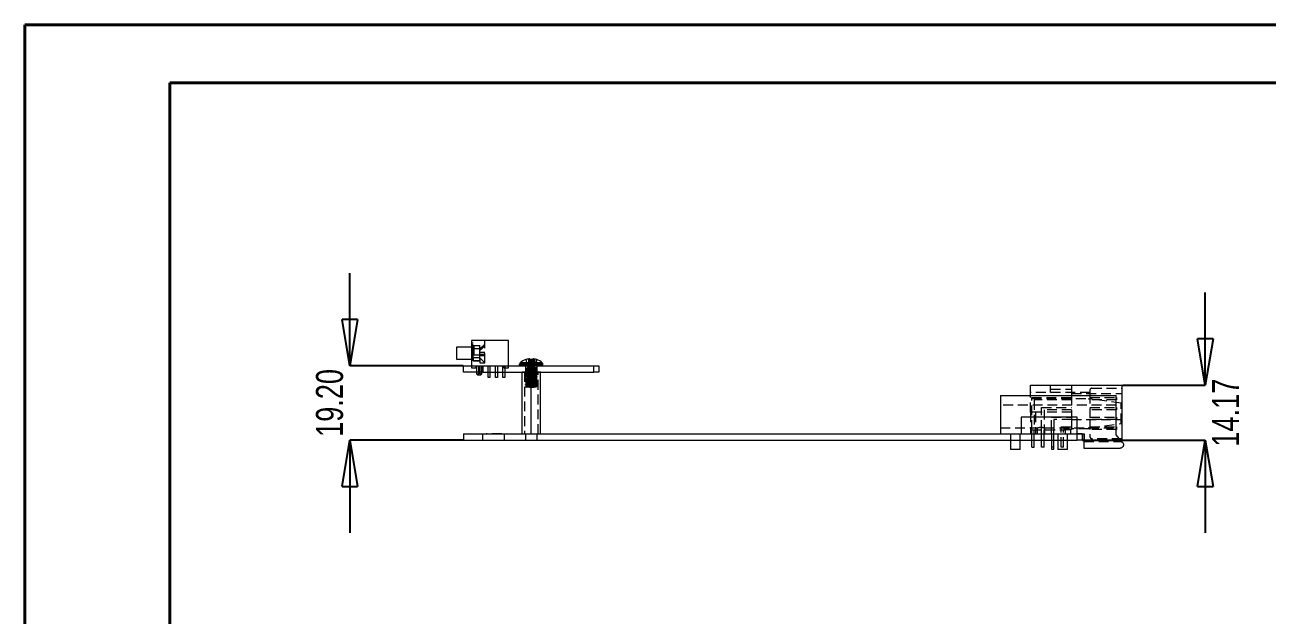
# Model space of a CAD drawing. Header units: millimetres. Extents: x 40 to 355, y 57 to 279.
# Drawn here: x 39.8 to 200.5, y 202.9 to 279.3 of the extents above; entities that cross this region are included whole.
import ezdxf

# ---------------------------------------------------------------- set-up
doc = ezdxf.new("R2010")
doc.units = ezdxf.units.MM
doc.header["$PDSIZE"] = -1
doc.linetypes.add('HIDDEN', pattern=[1.905, 1.27, -0.635])
doc.styles.add('SLDTEXTSTYLE0', font='TXT', dxfattribs={"width": 0.75})
doc.dimstyles.new('SLDDIMSTYLE3', dxfattribs={"dimtxt": 3.5, "dimasz": 6, "dimexe": 0, "dimexo": 0.0625, "dimgap": 0.875, "dimtad": 2, "dimlfac": 2, "dimrnd": 1e-09, "dimzin": 4, "dimdsep": 46, "dimtxsty": 'SLDTEXTSTYLE0', "dimblk1": 'CLOSED', "dimblk2": 'CLOSED', "dimsah": 1, "dimcen": 0.09, "dimadec": 0, "dimazin": 0, "dimtfac": 1, "dimtofl": 0, "dimtmove": 0, "dimatfit": 3, "dimldrblk": 'CLOSED', "dimfxl": 1, "dimtolj": 1, "dimtzin": 12, "dimarcsym": 0})
doc.dimstyles.new('SLDDIMSTYLE4', dxfattribs={"dimtxt": 3.5, "dimasz": 6, "dimexe": 0, "dimexo": 0.0625, "dimgap": 0.875, "dimtad": 2, "dimlfac": 2, "dimrnd": 1e-09, "dimzin": 12, "dimdsep": 46, "dimtxsty": 'SLDTEXTSTYLE0', "dimblk1": 'CLOSED', "dimblk2": 'CLOSED', "dimsah": 1, "dimcen": 0.09, "dimadec": 0, "dimazin": 0, "dimtfac": 1, "dimtofl": 0, "dimtmove": 0, "dimatfit": 3, "dimldrblk": 'CLOSED', "dimfxl": 1, "dimtolj": 1, "dimtzin": 12, "dimarcsym": 0})

# ---------------------------------------------------------------- blocks, each defined once
blk = doc.blocks.new('_CLOSED')
at = {"color": 0, "linetype": 'ByBlock', "lineweight": -2}
for p, q in [((-1, 0.166667), (0, 0)), ((-1, 0.166667), (-1, -0.166667)), ((0, 0), (-1, -0.166667)), ((0, 0), (-1, 0))]:
    blk.add_line(p, q, dxfattribs=at)
blk = doc.blocks.new('*D24')
at = {"color": 0, "linetype": 'Continuous', "lineweight": -2, "transparency": 16777216}
for p, q in [((81.86, 241.21), (81.86, 247.21)), ((96.52, 235.21), (81.86, 235.21)), ((96.52, 225.61), (81.86, 225.61)), ((81.86, 219.61), (81.86, 213.61))]:
    blk.add_line(p, q, dxfattribs=at)
at = {"layer": 'Defpoints', "color": 0, "linetype": 'Continuous', "transparency": 16777216}
for p in [(81.86, 235.21), (96.58, 235.21), (96.58, 225.61)]:
    blk.add_point(p, dxfattribs=at)
at = {"color": 0, "linetype": 'Continuous', "lineweight": -2, "transparency": 16777216, "xscale": 6, "yscale": 6, "zscale": 6}
for p, rotation in [((81.86, 235.21), 270), ((81.86, 225.61), 90)]:
    blk.add_blockref('_CLOSED', p, dxfattribs=dict(at, rotation=rotation))
at = {"color": 0, "linetype": 'Continuous', "lineweight": 0, "transparency": 16777216, "insert": (77.48, 230.41), "char_height": 3.5, "attachment_point": 2, "rotation": 90, "style": 'SLDTEXTSTYLE0'}
blk.add_mtext('\\A1;19.20', dxfattribs=at)
blk = doc.blocks.new('*D25')
at = {"color": 0, "linetype": 'Continuous', "lineweight": -2, "transparency": 16777216}
for p, q in [((192.53, 238.69), (192.53, 244.69)), ((181.8, 232.69), (192.53, 232.69)), ((176.65, 225.61), (192.53, 225.61)), ((192.53, 219.61), (192.53, 213.61))]:
    blk.add_line(p, q, dxfattribs=at)
at = {"layer": 'Defpoints', "color": 0, "linetype": 'Continuous', "transparency": 16777216}
for p in [(181.73, 232.69), (176.59, 225.61), (192.53, 225.61)]:
    blk.add_point(p, dxfattribs=at)
at = {"color": 0, "linetype": 'Continuous', "lineweight": -2, "transparency": 16777216, "xscale": 6, "yscale": 6, "zscale": 6}
for p, rotation in [((192.53, 232.69), 270), ((192.53, 225.61), 90)]:
    blk.add_blockref('_CLOSED', p, dxfattribs=dict(at, rotation=rotation))
at = {"color": 0, "linetype": 'Continuous', "lineweight": 0, "transparency": 16777216, "insert": (193.41, 229.15), "char_height": 3.5, "attachment_point": 2, "rotation": 90, "style": 'SLDTEXTSTYLE0'}
blk.add_mtext('\\A1;14.17', dxfattribs=at)

msp = doc.modelspace()

# ---------------------------------------------------------------- linework, layer by layer
at = {"color": 7, "linetype": 'Continuous', "lineweight": 40}
for p, q in [((39.8134, 56.5872), (39.8134, 279.3372)), ((39.8134, 279.3372), (354.8134, 279.3372)), ((58.5634, 64.0872), (58.5634, 271.8372)), ((58.5634, 271.8372), (347.3134, 271.8372))]:
    msp.add_line(p, q, dxfattribs=at)
at = {"color": 7, "linetype": 'Continuous', "lineweight": 15}
for p, q in [((97.5784, 238.5083), (97.5784, 235.2063)), ((102.4044, 238.5083), (97.5784, 238.5083)), ((102.4044, 235.2063), (102.4044, 238.5083)), ((97.5784, 237.632), (95.6734, 237.632)), ((95.6734, 237.632), (95.6734, 236.8573)), ((95.6734, 236.8573), (95.6734, 236.0826)), ((95.6734, 236.0826), (97.5784, 236.0826)), ((96.5784, 234.4063), (96.5784, 235.2063)), ((96.5784, 235.2063), (99.0784, 235.2063)), ((99.0784, 235.2063), (99.0784, 234.4063)), ((99.0784, 235.2063), (113.4434, 235.2063)), ((103.8284, 235.4409), (105.3284, 235.4409)), ((103.8284, 235.3063), (103.8284, 235.4409)), ((103.8284, 235.3063), (106.8284, 235.3063)), ((104.6364, 236.0146), (104.611, 236.0146)), ((104.611, 236.0146), (104.6364, 236.0146)), ((105.139, 236.0146), (105.132, 236.0949)), ((105.3284, 236.0146), (105.139, 236.0146)), ((105.3284, 236.0146), (105.3284, 235.604)), ((105.5177, 236.0146), (105.3284, 236.0146)), ((105.3284, 235.604), (105.3284, 235.4409)), ((105.3284, 235.4409), (106.8284, 235.4409)), ((105.5247, 236.0949), (105.5177, 236.0146)), ((106.0457, 236.0146), (106.0203, 236.0146)), ((106.0203, 236.0146), (106.0457, 236.0146)), ((106.8284, 235.3063), (106.8284, 235.4409)), ((113.4434, 234.4063), (113.4434, 235.2063)), ((113.4434, 235.2063), (114.0784, 235.2063)), ((114.0784, 235.2063), (114.0784, 234.4063)), ((99.0784, 234.4063), (96.5784, 234.4063)), ((98.2388, 234.4063), (98.2388, 234.1903)), ((98.2388, 234.1903), (98.3658, 234.0633)), ((98.2388, 234.1903), (98.5326, 234.1903)), ((98.3658, 234.0633), (98.823, 234.0633)), ((98.5309, 234.4063), (98.5309, 234.205)), ((98.6561, 234.1903), (98.95, 234.1903)), ((98.6579, 234.2053), (98.6579, 234.4063)), ((98.823, 234.0633), (98.95, 234.1903)), ((98.95, 234.1903), (98.95, 234.4063)), ((99.0784, 234.4063), (113.4434, 234.4063)), ((99.7374, 233.6823), (99.7374, 234.4063)), ((99.9914, 233.6823), (99.7374, 233.6823)), ((99.9914, 234.4063), (99.9914, 233.6823)), ((100.6899, 233.6823), (100.6899, 234.4063)), ((100.9439, 233.6823), (100.6899, 233.6823)), ((100.9439, 234.4063), (100.9439, 233.6823)), ((101.6424, 233.6823), (101.6424, 234.4063)), ((101.8964, 233.6823), (101.6424, 233.6823)), ((101.8964, 234.4063), (101.8964, 233.6823)), ((104.1376, 226.4064), (104.1376, 234.4063)), ((105.3284, 226.4064), (105.3284, 234.4063)), ((106.5191, 226.4064), (106.5191, 234.4063)), ((114.0784, 234.4063), (113.4434, 234.4063)), ((169.9219, 231.3814), (169.9219, 232.6929)), ((169.9219, 232.6929), (175.2305, 232.6929)), ((175.2305, 232.6929), (175.2305, 231.3814)), ((175.2305, 232.6929), (181.7329, 232.6929)), ((181.7329, 232.6929), (181.7329, 225.4225)), ((166.0234, 231.3814), (166.0234, 226.4064)), ((166.0234, 231.3814), (180.9984, 231.3814)), ((180.9984, 226.2675), (180.9984, 231.3814)), ((175.9634, 228.5814), (168.7134, 228.5814)), ((168.7134, 228.5814), (168.7134, 226.4064)), ((175.9634, 226.4064), (175.9634, 228.5814)), ((96.5784, 226.4063), (96.5784, 225.6064)), ((96.5784, 226.4063), (99.5009, 226.4063)), ((96.5784, 225.6064), (101.8284, 225.6064)), ((99.5009, 226.4063), (99.5009, 226.4064)), ((99.5009, 226.4064), (101.5149, 226.4064)), ((101.5149, 226.4064), (101.5149, 226.4063)), ((101.5149, 226.4064), (172.8236, 226.4064)), ((101.5149, 226.4063), (101.8284, 226.4063)), ((101.8284, 226.4063), (175.9534, 226.4063)), ((101.8284, 226.4063), (101.8284, 225.6064)), ((101.8284, 225.6064), (175.9534, 225.6064)), ((167.3384, 225.6064), (167.3384, 224.4064)), ((168.5884, 224.4064), (168.5884, 225.6064)), ((170.0806, 224.6919), (170.0806, 225.6064)), ((170.3981, 224.6919), (170.3981, 225.6064)), ((171.3506, 224.6919), (171.3506, 225.6064)), ((171.6681, 224.6919), (171.6681, 225.6064)), ((172.6206, 225.6064), (172.6206, 224.4379)), ((172.8236, 226.4064), (175.9634, 226.4064)), ((172.8236, 226.4063), (172.8236, 226.4064)), ((172.9381, 226.4063), (172.9381, 226.4064)), ((172.9381, 224.4379), (172.9381, 225.6064)), ((173.4634, 226.4064), (173.4634, 226.4063)), ((173.4634, 225.6064), (173.4634, 224.4064)), ((174.7134, 226.4063), (174.7134, 226.4064)), ((174.7134, 224.4064), (174.7134, 225.6064)), ((175.9534, 225.6064), (175.9534, 226.4063)), ((176.5884, 226.4063), (175.9534, 226.4063)), ((176.5884, 225.6064), (175.9534, 225.6064)), ((175.9634, 226.4064), (176.8384, 226.4064)), ((176.5884, 226.4063), (176.5884, 225.6064)), ((176.8384, 226.4064), (176.8384, 224.5564)), ((181.838, 225.3016), (180.9984, 226.2675)), ((168.5884, 224.4064), (167.3384, 224.4064)), ((170.0806, 224.6919), (170.3981, 224.6919)), ((171.6681, 224.6919), (171.3506, 224.6919)), ((172.6206, 224.4379), (172.9381, 224.4379)), ((174.7134, 224.4064), (173.4634, 224.4064)), ((176.8384, 224.5564), (181.4984, 224.5564))]:
    msp.add_line(p, q, dxfattribs=at)
at = {"color": 7, "linetype": 'HIDDEN', "lineweight": 0}
for p, q in [((97.5784, 238.1939), (97.8324, 238.1939)), ((97.8324, 238.1527), (97.5784, 238.1527)), ((97.8324, 237.9399), (97.5784, 237.9399)), ((97.5784, 237.8987), (97.8324, 237.8987)), ((97.8324, 236.6304), (97.8324, 238.5083)), ((98.6706, 236.6304), (98.6706, 238.5083)), ((98.6706, 237.4288), (99.2779, 237.9876)), ((99.2779, 237.9876), (99.3056, 237.9876)), ((99.3056, 235.6), (99.3056, 238.5083)), ((97.9213, 237.632), (97.5784, 237.632)), ((97.5784, 237.4237), (97.8324, 237.4237)), ((97.5784, 237.2872), (97.8324, 237.2872)), ((97.8324, 236.6304), (98.6706, 236.6304)), ((97.8324, 235.8731), (97.8324, 236.6304)), ((97.9213, 237.8098), (97.9213, 235.9048)), ((98.6706, 237.8098), (97.9213, 237.8098)), ((98.6706, 237.4115), (97.9213, 237.4115)), ((97.9213, 236.3032), (98.6706, 236.3032)), ((99.2779, 237.7336), (98.6706, 237.1748)), ((98.6706, 236.9843), (99.3056, 236.9843)), ((98.6706, 236.7303), (99.3056, 236.7303)), ((98.6706, 236.0143), (98.6706, 236.6304)), ((98.6706, 236.5398), (99.3056, 236.5398)), ((99.3056, 237.7336), (99.2779, 237.7336)), ((97.5784, 236.0826), (97.9213, 236.0826)), ((97.5784, 236.0572), (97.8324, 236.0572)), ((97.5784, 235.2063), (97.5784, 234.9523)), ((97.5784, 234.9523), (98.2134, 234.9523)), ((97.8324, 235.8731), (98.6706, 235.8731)), ((97.9213, 235.9048), (98.6706, 235.9048)), ((98.2134, 234.9523), (98.2134, 235.2063)), ((98.2388, 235.2063), (98.2388, 234.4063)), ((98.5309, 235.2063), (98.5309, 234.4063)), ((98.5326, 234.1903), (98.5326, 235.2063)), ((98.6561, 235.2063), (98.6561, 234.1903)), ((98.6579, 234.4063), (98.6579, 235.2063)), ((99.1913, 235.727), (98.6706, 236.2285)), ((98.6706, 236.0143), (98.6706, 235.6)), ((98.6706, 235.6), (99.3056, 235.6)), ((98.95, 234.4063), (98.95, 235.2063)), ((99.3056, 235.727), (99.1913, 235.727)), ((99.7374, 234.4063), (99.7374, 235.2063)), ((99.9914, 235.2063), (99.9914, 234.4063)), ((100.6899, 234.4063), (100.6899, 235.2063)), ((100.9439, 235.2063), (100.9439, 234.4063)), ((101.6424, 234.4063), (101.6424, 235.2063)), ((101.7694, 235.2063), (101.7694, 234.9523)), ((101.7694, 234.9523), (102.4044, 234.9523)), ((101.8964, 235.2063), (101.8964, 234.4063)), ((102.4044, 234.9523), (102.4044, 235.2063)), ((105.3284, 235.4409), (103.8284, 235.4409)), ((106.8284, 235.3063), (103.8284, 235.3063)), ((105.3284, 235.604), (103.9028, 235.604)), ((104.5724, 235.2063), (104.5724, 234.9363)), ((106.0843, 234.9363), (104.5724, 234.9363)), ((104.5784, 235.2063), (104.5784, 234.4063)), ((104.611, 236.0146), (104.8517, 235.1163)), ((104.6364, 236.0146), (104.8647, 235.1163)), ((104.8517, 235.1163), (104.8647, 235.1163)), ((104.9711, 235.1163), (104.8647, 235.1163)), ((104.9541, 236.0949), (104.9711, 235.1163)), ((104.9711, 235.1163), (105.1454, 235.1163)), ((105.079, 236.1075), (105.1454, 235.1163)), ((105.139, 236.0146), (105.2176, 235.1163)), ((105.1454, 235.1163), (105.2176, 235.1163)), ((105.2176, 235.1163), (105.3284, 235.1163)), ((105.3284, 236.0146), (105.3284, 235.604)), ((105.3284, 236.0146), (105.3284, 235.1163)), ((105.3284, 235.604), (105.3284, 235.4409)), ((106.7539, 235.604), (105.3284, 235.604)), ((106.8284, 235.4409), (105.3284, 235.4409)), ((105.3284, 235.1163), (105.4391, 235.1163)), ((105.4391, 235.1163), (105.5177, 236.0146)), ((105.4391, 235.1163), (105.5113, 235.1163)), ((105.5777, 236.1075), (105.5113, 235.1163)), ((105.5113, 235.1163), (105.6856, 235.1163)), ((105.7026, 236.0949), (105.6856, 235.1163)), ((105.792, 235.1163), (105.6856, 235.1163)), ((105.792, 235.1163), (106.0203, 236.0146)), ((105.792, 235.1163), (105.8051, 235.1163)), ((106.0457, 236.0146), (105.8051, 235.1163)), ((106.0758, 234.8928), (105.9979, 234.9381)), ((106.0771, 234.8918), (106.0694, 234.894)), ((106.0784, 234.4063), (106.0784, 235.2063)), ((106.0843, 234.9363), (106.0843, 235.2063)), ((98.5326, 234.1903), (98.5326, 234.205)), ((104.1376, 234.4063), (104.1376, 234.4064)), ((105.3284, 234.4064), (104.1376, 234.4064)), ((104.4534, 234.4064), (104.4534, 226.4064)), ((104.5866, 234.5114), (104.5784, 234.5148)), ((104.5876, 234.0115), (104.579, 234.0162)), ((104.5911, 233.2589), (104.5794, 233.2623)), ((104.5901, 233.5097), (104.5804, 233.5175)), ((104.7468, 234.1364), (104.7408, 234.1391)), ((104.7524, 233.3839), (104.7408, 233.3891)), ((105.3284, 234.4063), (105.3284, 234.4064)), ((106.5191, 234.4064), (105.3284, 234.4064)), ((106.0781, 233.1406), (106.0698, 233.1433)), ((106.2034, 226.4064), (106.2034, 234.4064)), ((106.5191, 234.4063), (106.5191, 234.4064)), ((104.5793, 232.4807), (104.6559, 232.4362)), ((105.6101, 232.4363), (105.6972, 232.4363)), ((105.916, 233.0141), (105.9077, 233.0182)), ((177.6054, 231.7404), (169.9219, 231.7404)), ((172.5254, 231.7404), (172.5254, 232.6929)), ((172.5254, 232.1849), (175.2305, 232.1849)), ((175.2305, 231.6134), (181.7329, 231.6134)), ((177.6054, 232.0579), (177.6054, 231.6134)), ((177.6054, 231.6134), (177.6054, 228.2606)), ((177.8594, 232.3119), (181.7329, 232.3119)), ((180.9984, 230.1314), (166.0234, 230.1314)), ((169.9219, 229.2004), (169.9219, 231.3814)), ((170.0806, 231.1117), (175.2305, 231.1117)), ((170.0806, 230.9911), (170.0806, 231.1117)), ((170.0806, 226.9144), (170.0806, 230.9911)), ((170.0806, 230.9911), (177.4149, 230.9911)), ((175.2305, 230.7942), (170.3981, 230.7942)), ((170.3981, 230.7942), (170.3981, 226.9144)), ((171.3506, 229.8417), (175.2305, 229.8417)), ((171.3506, 226.9144), (171.3506, 229.8417)), ((175.2305, 231.3814), (175.2305, 229.2004)), ((177.4149, 230.9911), (177.4149, 230.953)), ((177.4149, 230.953), (177.6054, 230.9269)), ((177.6054, 231.1117), (181.0344, 231.1117)), ((181.6694, 230.3713), (177.6054, 230.9269)), ((181.0344, 230.7942), (177.6054, 230.7942)), ((177.6054, 229.8417), (181.0344, 229.8417)), ((181.0344, 231.1117), (181.0344, 230.7942)), ((181.0344, 229.8417), (181.0344, 229.5242)), ((181.6694, 227.7551), (181.6694, 230.3713)), ((169.9219, 229.2004), (169.9219, 226.4064)), ((170.5823, 229.2004), (169.9219, 229.2004)), ((170.5823, 229.2004), (170.5823, 226.4064)), ((175.2305, 229.2004), (170.5823, 229.2004)), ((175.2305, 229.5242), (171.6681, 229.5242)), ((171.6681, 229.5242), (171.6681, 226.9144)), ((172.6206, 228.5717), (175.2305, 228.5717)), ((172.6206, 226.9144), (172.6206, 228.5717)), ((175.2305, 228.2542), (172.9381, 228.2542)), ((172.9381, 228.2542), (172.9381, 226.9144)), ((175.2305, 229.2004), (175.2305, 228.2606)), ((175.2305, 228.2606), (181.7329, 228.2606)), ((175.2305, 228.2606), (175.2305, 226.4064)), ((181.0344, 229.5242), (177.6054, 229.5242)), ((177.6054, 228.5717), (181.0344, 228.5717)), ((177.6054, 228.2606), (177.6054, 226.0381)), ((181.0344, 228.2542), (177.6054, 228.2542)), ((181.0344, 228.5717), (181.0344, 228.2542)), ((166.0234, 227.1814), (170.7734, 227.1814)), ((169.9219, 226.9144), (174.4177, 226.9144)), ((170.0806, 225.6064), (170.0806, 226.9144)), ((170.3981, 225.6064), (170.3981, 226.9144)), ((170.7734, 227.1814), (170.7734, 226.4064)), ((171.3506, 225.6064), (171.3506, 226.9144)), ((171.6681, 225.6064), (171.6681, 226.9144)), ((171.7733, 227.1814), (180.9984, 227.1814)), ((171.7734, 226.4064), (171.7734, 227.1814)), ((172.6206, 226.4064), (172.6206, 226.9144)), ((172.9381, 226.4064), (172.9381, 226.9144)), ((173.8906, 226.9144), (173.8906, 227.3017)), ((173.8906, 227.3017), (175.2305, 227.3017)), ((173.8906, 224.6919), (173.8906, 226.9144)), ((175.2305, 226.9842), (174.2081, 226.9842)), ((174.2081, 226.9842), (174.2081, 226.9144)), ((174.2081, 224.6919), (174.2081, 226.9144)), ((174.4177, 226.9144), (174.4177, 226.4064)), ((175.1289, 226.9144), (174.4177, 226.9144)), ((177.4149, 227.0414), (175.1289, 227.0414)), ((175.1289, 226.9144), (175.1289, 227.0414)), ((175.1289, 226.4064), (175.1289, 226.9144)), ((177.6054, 227.1995), (177.4149, 227.1735)), ((177.4149, 227.1735), (177.4149, 227.0414)), ((177.6054, 227.0414), (177.4149, 227.0414)), ((177.6054, 227.1995), (181.6694, 227.7551)), ((177.6054, 227.3017), (181.0344, 227.3017)), ((181.0344, 226.9842), (177.6054, 226.9842)), ((181.0344, 227.3017), (181.0344, 226.9842)), ((99.0784, 225.6064), (99.0784, 226.4063)), ((101.5149, 226.4063), (99.5009, 226.4063)), ((104.5784, 226.4064), (104.5784, 225.6064)), ((104.7693, 226.4063), (104.7693, 226.4064)), ((105.8874, 226.4064), (105.8874, 226.4063)), ((106.0784, 225.6064), (106.0784, 226.4064)), ((167.3384, 226.4064), (167.3384, 225.6064)), ((168.5884, 225.6064), (168.5884, 226.4064)), ((172.6206, 226.4064), (172.6206, 225.6064)), ((172.9381, 225.6064), (172.9381, 226.4063)), ((173.4634, 226.4063), (173.4634, 225.6064)), ((174.7134, 225.6064), (174.7134, 226.4063)), ((176.8384, 226.4064), (176.8434, 226.4064)), ((176.8434, 226.4064), (176.8434, 225.4031)), ((176.8434, 225.4031), (181.7329, 225.4031)), ((181.7329, 225.7841), (177.8594, 225.7841)), ((181.7329, 225.4225), (181.7329, 225.4031)), ((172.9381, 224.6919), (172.6206, 224.6919)), ((174.2081, 224.6919), (173.8906, 224.6919))]:
    msp.add_line(p, q, dxfattribs=at)
at = {"color": 8, "linetype": 'Continuous', "lineweight": 15}
for p, q in [((103.9028, 235.604), (105.3284, 235.604)), ((105.3284, 235.604), (106.7539, 235.604))]:
    msp.add_line(p, q, dxfattribs=at)
at = {"color": 7, "linetype": 'HIDDEN', "lineweight": 0, "flags": 128}
for points in [[(105.2176, 235.1163), (105.2176, 235.1163)], [(181.838, 225.3016), (181.838, 225.3016)], [(181.4984, 224.5564), (181.4984, 224.5564)]]:
    msp.add_lwpolyline(points, dxfattribs=at)
at = {"color": 7, "linetype": 'Continuous', "lineweight": 15}
for centre, radius, start, end in [((104.0444, 235.4409), 0.216, 130.952752, 180), ((103.9284, 235.3063), 0.1, 180, 270), ((105.3284, 233.9613), 2.175, 109.244683, 130.952752), ((105.3281, 233.9454), 2.1818, 99.871478, 108.484418), ((105.2029, 234.2665), 1.8452, 93.849513, 97.750026), ((105.021, 235.7486), 0.3636, 72.22842, 80.81782), ((105.6357, 235.7486), 0.3636, 99.18218, 107.77158), ((105.4538, 234.2665), 1.8452, 82.249974, 86.150487), ((105.3286, 233.9454), 2.1818, 71.515538, 80.128522), ((105.3284, 233.9613), 2.175, 49.047248, 70.759378), ((106.7284, 235.3063), 0.1, 270, 0), ((106.6124, 235.4409), 0.216, 0, 49.047248)]:
    msp.add_arc(centre, radius, start, end, dxfattribs=at)
at = {"color": 7, "linetype": 'HIDDEN', "lineweight": 0}
for centre, start, end in [((177.8594, 232.0579), 90, 180), ((177.8594, 226.0381), 180, 270)]:
    msp.add_arc(centre, 0.254, start, end, dxfattribs=at)
for points, knots in [([(104.7448, 234.8629), (104.717, 234.8467), (104.6612, 234.8143), (104.6056, 234.7819), (104.5777, 234.7657)], [0, 0, 0, 0, 0.49973129, 1, 1, 1, 1]), ([(104.5799, 234.7303), (104.6078, 234.7142), (104.6634, 234.6819), (104.719, 234.6495), (104.7468, 234.6334)], [0, 0, 0, 0, 0.50014545, 1, 1, 1, 1]), ([(104.5857, 234.7669), (104.585, 234.768), (104.5821, 234.7729), (104.6352, 234.7814), (104.7414, 234.7912), (104.8976, 234.8028), (105.0877, 234.8146), (105.2945, 234.8254), (105.5034, 234.8356), (105.7006, 234.8473), (105.8697, 234.859), (105.992, 234.8694), (106.0599, 234.8777), (106.0647, 234.8831), (106.0661, 234.8846)], [0, 0, 0, 0, 0.02580505, 0.11996437, 0.21119806, 0.30603684, 0.40187894, 0.49500905, 0.58682606, 0.68224689, 0.77781097, 0.86992608, 0.96269238, 1, 1, 1, 1]), ([(106.0611, 234.6483), (106.0411, 234.6519), (106.0012, 234.6591), (105.875, 234.6693), (105.7093, 234.6811), (105.5125, 234.6928), (105.3039, 234.7031), (105.0967, 234.7138), (104.9056, 234.7256), (104.7473, 234.7372), (104.6396, 234.7471), (104.5853, 234.7551), (104.5863, 234.7596), (104.5864, 234.7603)], [0, 0, 0, 0, 0.09753329, 0.19400059, 0.29418283, 0.39437818, 0.49087281, 0.58837302, 0.6888872, 0.78852087, 0.88430815, 0.98290556, 1, 1, 1, 1]), ([(104.6575, 234.9353), (104.6594, 234.9342), (104.6893, 234.9168), (104.7192, 234.8995), (104.7471, 234.8832)], [0, 0, 0, 0, 0.06595831, 1, 1, 1, 1]), ([(104.7436, 234.6428), (104.7435, 234.643), (104.7397, 234.6472), (104.7796, 234.6554), (104.8633, 234.6658), (104.9929, 234.678), (105.1511, 234.6905), (105.3235, 234.7017), (105.4962, 234.7127), (105.6557, 234.7252), (105.7866, 234.7375), (105.8756, 234.7479), (105.9198, 234.7584), (105.9113, 234.765), (105.908, 234.7676)], [0, 0, 0, 0, 0.00362019, 0.09816803, 0.18935906, 0.28409261, 0.37983598, 0.47246781, 0.56485619, 0.66053983, 0.7554466, 0.84667979, 0.94101888, 1, 1, 1, 1]), ([(105.9052, 234.7724), (105.8895, 234.7762), (105.8584, 234.7839), (105.7532, 234.7947), (105.6139, 234.8072), (105.449, 234.8195), (105.2751, 234.8301), (105.1053, 234.8419), (104.9533, 234.8544), (104.8361, 234.8661), (104.7573, 234.8767), (104.7463, 234.8849), (104.7408, 234.8891)], [0, 0, 0, 0, 0.0993406, 0.19741427, 0.29931033, 0.40085574, 0.4983807, 0.59851855, 0.70076796, 0.80064753, 0.8983283, 1, 1, 1, 1]), ([(104.7478, 234.8926), (104.7514, 234.8956), (104.76, 234.9026), (104.8314, 234.9123), (104.9447, 234.9238), (105.0481, 234.9321), (105.1005, 234.9363)], [0, 0, 0, 0, 0.19532258, 0.45831794, 0.72548222, 1, 1, 1, 1]), ([(106.0359, 234.9032), (106.0082, 234.9066), (105.9522, 234.9135), (105.807, 234.9245), (105.6823, 234.9323), (105.6192, 234.9363)], [0, 0, 0, 0, 0.32562037, 0.65889085, 1, 1, 1, 1]), ([(105.9087, 234.7577), (105.9365, 234.7739), (105.9921, 234.8062), (106.0478, 234.8385), (106.0756, 234.8547)], [0, 0, 0, 0, 0.49982573, 1, 1, 1, 1]), ([(106.0791, 234.6407), (106.0512, 234.6569), (105.9956, 234.6892), (105.9399, 234.7216), (105.912, 234.7377)], [0, 0, 0, 0, 0.50022413, 1, 1, 1, 1]), ([(106.0496, 233.6509), (106.0257, 233.6543), (105.9776, 233.6613), (105.841, 233.6719), (105.6669, 233.6837), (105.4661, 233.6953), (105.2566, 233.7053), (105.0518, 233.7164), (104.8664, 233.7282), (104.7188, 233.7395), (104.6181, 233.7494), (104.571, 233.7609), (104.5832, 233.7727), (104.6528, 233.7836), (104.7734, 233.7937), (104.9379, 233.8054), (105.1333, 233.8172), (105.3417, 233.8276), (105.5493, 233.8382), (105.7417, 233.8499), (105.902, 233.8616), (106.0131, 233.8716), (106.0704, 233.8799), (106.0698, 233.8849), (106.0696, 233.8861)], [0, 0, 0, 0, 0.04606913, 0.09255481, 0.14050569, 0.1880649, 0.23378186, 0.28079291, 0.32880791, 0.37597242, 0.42163276, 0.46908318, 0.51706492, 0.56371818, 0.60965334, 0.6574035, 0.70525271, 0.75139363, 0.79779775, 0.84572969, 0.89333761, 0.93909377, 0.98602551, 1, 1, 1, 1]), ([(104.5776, 234.232), (104.6055, 234.2158), (104.6612, 234.1834), (104.717, 234.151), (104.7449, 234.1348)], [0, 0, 0, 0, 0.50024007, 1, 1, 1, 1]), ([(104.7448, 234.6128), (104.717, 234.5967), (104.6613, 234.5643), (104.6057, 234.532), (104.5779, 234.5159)], [0, 0, 0, 0, 0.49981204, 1, 1, 1, 1]), ([(104.578, 233.9816), (104.606, 233.9654), (104.6618, 233.933), (104.7176, 233.9005), (104.7455, 233.8843)], [0, 0, 0, 0, 0.50032613, 1, 1, 1, 1]), ([(104.5781, 234.4815), (104.606, 234.4654), (104.6617, 234.433), (104.7173, 234.4007), (104.7452, 234.3845)], [0, 0, 0, 0, 0.50017089, 1, 1, 1, 1]), ([(104.7463, 233.1139), (104.7184, 233.0977), (104.6626, 233.0652), (104.6068, 233.0328), (104.5788, 233.0166)], [0, 0, 0, 0, 0.49963265, 1, 1, 1, 1]), ([(104.746, 234.3637), (104.7182, 234.3476), (104.6627, 234.3153), (104.6071, 234.283), (104.5792, 234.2669)], [0, 0, 0, 0, 0.49985333, 1, 1, 1, 1]), ([(104.5792, 233.7307), (104.6072, 233.7145), (104.6631, 233.6821), (104.719, 233.6496), (104.747, 233.6333)], [0, 0, 0, 0, 0.50037825, 1, 1, 1, 1]), ([(104.748, 233.3649), (104.7201, 233.3487), (104.6643, 233.3162), (104.6084, 233.2838), (104.5804, 233.2676)], [0, 0, 0, 0, 0.49962124, 1, 1, 1, 1]), ([(104.581, 233.4798), (104.609, 233.4635), (104.6649, 233.4311), (104.7208, 233.3986), (104.7487, 233.3824)], [0, 0, 0, 0, 0.50036961, 1, 1, 1, 1]), ([(104.5845, 234.2619), (104.5829, 234.2651), (104.5793, 234.2721), (104.6434, 234.2825), (104.7572, 234.2925), (104.9175, 234.3041), (105.1104, 234.3159), (105.3181, 234.3265), (105.5264, 234.3369), (105.7214, 234.3486), (105.886, 234.3603), (106.0033, 234.3705), (106.0673, 234.3793), (106.0688, 234.3849), (106.0693, 234.3868)], [0, 0, 0, 0, 0.07303351, 0.16158138, 0.24800181, 0.33792029, 0.42840084, 0.51595245, 0.60312153, 0.693482, 0.78360688, 0.87028771, 0.95843081, 1, 1, 1, 1]), ([(104.7483, 234.1151), (104.7205, 234.0989), (104.665, 234.0666), (104.6093, 234.0343), (104.5815, 234.0181)], [0, 0, 0, 0, 0.49981462, 1, 1, 1, 1]), ([(104.5833, 233.0178), (104.583, 233.0181), (104.5794, 233.0224), (104.6276, 233.0303), (104.7272, 233.0401), (104.8793, 233.0515), (105.0664, 233.0633), (105.2722, 233.0744), (105.4815, 233.0844), (105.6806, 233.096), (105.8537, 233.1078), (105.9811, 233.1184), (106.0542, 233.1267), (106.0619, 233.1322), (106.0643, 233.1339)], [0, 0, 0, 0, 0.00861144, 0.10440391, 0.19677162, 0.29250586, 0.38966467, 0.4844902, 0.57718649, 0.6736302, 0.77059759, 0.86435681, 0.95788903, 1, 1, 1, 1]), ([(104.7496, 233.6157), (104.7217, 233.5995), (104.666, 233.567), (104.6101, 233.5346), (104.5822, 233.5184)], [0, 0, 0, 0, 0.49967018, 1, 1, 1, 1]), ([(104.5824, 233.2291), (104.6104, 233.2129), (104.6663, 233.1805), (104.722, 233.148), (104.7499, 233.1318)], [0, 0, 0, 0, 0.50030843, 1, 1, 1, 1]), ([(104.7497, 233.8657), (104.7219, 233.8495), (104.6662, 233.8171), (104.6105, 233.7848), (104.5826, 233.7686)], [0, 0, 0, 0, 0.4997439, 1, 1, 1, 1]), ([(106.0557, 234.1496), (106.0337, 234.1531), (105.9897, 234.1602), (105.8583, 234.1706), (105.6882, 234.1824), (105.4893, 234.1941), (105.2802, 234.2042), (105.0742, 234.2151), (104.8854, 234.2269), (104.7339, 234.2384), (104.6244, 234.2482), (104.5973, 234.2558), (104.5835, 234.2596)], [0, 0, 0, 0, 0.09870326, 0.19730564, 0.29940665, 0.40110106, 0.49886798, 0.5985852, 0.70092195, 0.80191585, 0.89922924, 1, 1, 1, 1]), ([(104.5844, 234.517), (104.59, 234.5202), (104.6022, 234.5272), (104.6885, 234.5367), (104.8231, 234.5476), (105.0003, 234.5594), (105.2016, 234.5709), (105.4112, 234.5808), (105.6155, 234.5921), (105.7991, 234.6039), (105.9451, 234.6151), (106.0405, 234.625), (106.0845, 234.6344), (106.0731, 234.6401), (106.0696, 234.6419)], [0, 0, 0, 0, 0.07319481, 0.16000222, 0.24799764, 0.33858129, 0.42824168, 0.51448328, 0.60345456, 0.69411848, 0.78297391, 0.86925833, 0.95900073, 1, 1, 1, 1]), ([(104.5885, 233.5196), (104.5978, 233.5228), (104.6178, 233.5297), (104.715, 233.539), (104.8596, 233.5502), (105.0442, 233.562), (105.2486, 233.5732), (105.4581, 233.5831), (105.6593, 233.5947), (105.8355, 233.6065), (105.9715, 233.6173), (106.0555, 233.6275), (106.0888, 233.6372), (106.0706, 233.6429), (106.0647, 233.6448)], [0, 0, 0, 0, 0.07323603, 0.15926771, 0.24794181, 0.33836353, 0.42704122, 0.51307157, 0.60253223, 0.69286266, 0.78056146, 0.86718486, 0.95717244, 1, 1, 1, 1]), ([(104.5893, 234.0193), (104.5961, 234.0221), (104.6119, 234.0288), (104.7016, 234.0378), (104.841, 234.0489), (105.0222, 234.0607), (105.225, 234.0721), (105.4347, 234.082), (105.6375, 234.0934), (105.8176, 234.1052), (105.9585, 234.1162), (106.0484, 234.1262), (106.0873, 234.136), (106.0719, 234.1418), (106.0668, 234.1437)], [0, 0, 0, 0, 0.06606092, 0.15280836, 0.24154213, 0.33246292, 0.42205407, 0.5084916, 0.59813104, 0.68904622, 0.77771923, 0.86450388, 0.95479013, 1, 1, 1, 1]), ([(104.5899, 233.2688), (104.5915, 233.2705), (104.5966, 233.2761), (104.666, 233.2846), (104.7892, 233.295), (104.9589, 233.3068), (105.1564, 233.3185), (105.3653, 233.3286), (105.572, 233.3395), (105.7615, 233.3513), (105.9177, 233.3628), (106.0213, 233.3727), (106.0728, 233.3802), (106.0718, 233.3842), (106.0718, 233.3843)], [0, 0, 0, 0, 0.04346176, 0.13784466, 0.23168439, 0.32900079, 0.42611909, 0.51954723, 0.61442847, 0.71201521, 0.8085249, 0.90139195, 0.9973135, 1, 1, 1, 1]), ([(106.0699, 233.3942), (106.0699, 233.3948), (106.0703, 233.3991), (106.0156, 233.4069), (105.9075, 233.4169), (105.7485, 233.4285), (105.5571, 233.4403), (105.3498, 233.451), (105.1413, 233.4612), (104.9447, 233.473), (104.7796, 233.4847), (104.6541, 233.4949), (104.6147, 233.5021), (104.5949, 233.5057)], [0, 0, 0, 0, 0.01317025, 0.11209788, 0.2082964, 0.3083707, 0.40927277, 0.50709509, 0.60403284, 0.70465526, 0.80521058, 0.9020084, 1, 1, 1, 1]), ([(106.019, 233.9057), (105.9877, 233.909), (105.924, 233.9157), (105.7679, 233.9271), (105.5798, 233.939), (105.3734, 233.9499), (105.1644, 233.96), (104.9657, 233.9717), (104.7962, 233.9834), (104.6655, 233.9938), (104.622, 234.0009), (104.6002, 234.0045)], [0, 0, 0, 0, 0.10822218, 0.22058558, 0.33437593, 0.44518575, 0.55395547, 0.6670783, 0.78059192, 0.89016763, 1, 1, 1, 1]), ([(106.0747, 234.3925), (106.075, 234.3927), (106.0794, 234.3968), (106.0335, 234.4046), (105.9372, 234.4145), (105.7876, 234.4258), (105.6021, 234.4376), (105.397, 234.4488), (105.1876, 234.4587), (104.9871, 234.4703), (104.8134, 234.4821), (104.6775, 234.4927), (104.63, 234.4997), (104.6063, 234.5032)], [0, 0, 0, 0, 0.00587718, 0.10639262, 0.20314727, 0.30316487, 0.40492254, 0.50448947, 0.60140998, 0.7022453, 0.80385431, 0.90230514, 1, 1, 1, 1]), ([(106.0428, 233.1521), (106.017, 233.1555), (105.9649, 233.1624), (105.8232, 233.1732), (105.6452, 233.1851), (105.4427, 233.1965), (105.2331, 233.2064), (105.0294, 233.2177), (104.8483, 233.2296), (104.7026, 233.2406), (104.6473, 233.2474), (104.62, 233.2508)], [0, 0, 0, 0, 0.10882286, 0.21967842, 0.33352018, 0.44593858, 0.55421091, 0.66625222, 0.78013781, 0.89146683, 1, 1, 1, 1]), ([(105.8913, 233.0264), (105.8706, 233.03), (105.8288, 233.0373), (105.7103, 233.0488), (105.5608, 233.0613), (105.3914, 233.0732), (105.2174, 233.0837), (105.0518, 233.096), (104.9099, 233.1085), (104.8052, 233.1195), (104.7447, 233.1308), (104.7344, 233.1433), (104.776, 233.1554), (104.8643, 233.1658), (104.9926, 233.178), (105.1511, 233.1905), (105.3234, 233.2017), (105.4962, 233.2127), (105.6558, 233.2252), (105.7865, 233.2375), (105.8759, 233.2479), (105.9211, 233.2589), (105.9113, 233.2662), (105.907, 233.2693)], [0, 0, 0, 0, 0.04711516, 0.09506827, 0.14428699, 0.19261787, 0.23950777, 0.28832135, 0.33741946, 0.38474544, 0.43243832, 0.48162695, 0.53017786, 0.57700503, 0.62565132, 0.67481614, 0.72238317, 0.76982519, 0.81895934, 0.86769457, 0.91454339, 0.96298711, 1, 1, 1, 1]), ([(105.8722, 234.2802), (105.8466, 234.2837), (105.7945, 234.2909), (105.6635, 234.303), (105.5058, 234.3155), (105.3332, 234.3267), (105.1606, 234.3377), (105.0009, 234.3502), (104.8705, 234.3624), (104.7798, 234.3729), (104.7354, 234.3849), (104.7427, 234.3974), (104.8005, 234.4089), (104.903, 234.4197), (105.043, 234.4322), (105.2077, 234.4445), (105.3816, 234.4551), (105.5515, 234.4669), (105.7031, 234.4794), (105.8219, 234.4911), (105.8949, 234.5017), (105.9246, 234.5113), (105.9114, 234.5167), (105.9082, 234.5179)], [0, 0, 0, 0, 0.047843, 0.09754458, 0.14777595, 0.19637486, 0.24484605, 0.29504609, 0.34483854, 0.39270366, 0.44219829, 0.49247263, 0.54133452, 0.58957325, 0.63969208, 0.68963844, 0.73760728, 0.78686132, 0.83715394, 0.88628092, 0.9343259, 0.98433649, 1, 1, 1, 1]), ([(104.7495, 233.8857), (104.7456, 233.8882), (104.7356, 233.8948), (104.7773, 233.9054), (104.8639, 233.9158), (104.9927, 233.928), (105.1511, 233.9405), (105.3234, 233.9517), (105.4962, 233.9627), (105.6556, 233.9752), (105.7872, 233.9874), (105.8735, 233.9979), (105.9153, 234.0061), (105.9122, 234.0105), (105.912, 234.0108)], [0, 0, 0, 0, 0.05816277, 0.15245775, 0.24340489, 0.33788509, 0.4333724, 0.52575648, 0.61789778, 0.71332552, 0.80797847, 0.89896767, 0.99305445, 1, 1, 1, 1]), ([(105.8722, 233.5302), (105.8466, 233.5337), (105.7945, 233.5409), (105.6635, 233.553), (105.5058, 233.5655), (105.3332, 233.5767), (105.1606, 233.5877), (105.0007, 233.6002), (104.8712, 233.6125), (104.7784, 233.6228), (104.7566, 233.6306), (104.7456, 233.6345)], [0, 0, 0, 0, 0.10858313, 0.22138443, 0.33538813, 0.44568685, 0.5556957, 0.66962829, 0.78263583, 0.89126917, 1, 1, 1, 1]), ([(105.8913, 234.5264), (105.8706, 234.53), (105.8288, 234.5373), (105.7103, 234.5488), (105.5608, 234.5613), (105.3914, 234.5732), (105.2173, 234.5837), (105.0519, 234.596), (104.9093, 234.6085), (104.8074, 234.6195), (104.7528, 234.628), (104.7508, 234.6334), (104.7503, 234.6347)], [0, 0, 0, 0, 0.10520012, 0.21227122, 0.32216821, 0.43008282, 0.53477996, 0.64377235, 0.75340005, 0.85907088, 0.96556096, 1, 1, 1, 1]), ([(104.7505, 233.6456), (104.7507, 233.6462), (104.7523, 233.6508), (104.8035, 233.6588), (104.9021, 233.6697), (105.0432, 233.6821), (105.2076, 233.6945), (105.3816, 233.7051), (105.5515, 233.7169), (105.7031, 233.7294), (105.8217, 233.7411), (105.8956, 233.7517), (105.9252, 233.7622), (105.9087, 233.7684), (105.903, 233.7706)], [0, 0, 0, 0, 0.01391367, 0.10689559, 0.19869168, 0.29406549, 0.38911109, 0.48039359, 0.57412174, 0.66982627, 0.76331264, 0.85474002, 0.94990786, 1, 1, 1, 1]), ([(104.752, 233.3947), (104.755, 233.397), (104.7634, 233.4032), (104.8315, 233.4122), (104.9454, 233.4238), (105.0962, 233.4363), (105.2653, 233.4482), (105.4393, 233.4587), (105.605, 233.471), (105.7466, 233.4835), (105.8523, 233.4945), (105.9091, 233.5057), (105.9267, 233.5148), (105.9095, 233.5195), (105.9073, 233.52)], [0, 0, 0, 0, 0.05193771, 0.14330842, 0.23630417, 0.33175431, 0.42548267, 0.51641653, 0.611081, 0.70629725, 0.7980768, 0.8905679, 0.98595969, 1, 1, 1, 1]), ([(104.7523, 234.1449), (104.7553, 234.1471), (104.7637, 234.1533), (104.8316, 234.1622), (104.9454, 234.1738), (105.0962, 234.1863), (105.2653, 234.1982), (105.4394, 234.2087), (105.6048, 234.221), (105.7473, 234.2335), (105.8497, 234.2445), (105.9056, 234.2535), (105.9072, 234.2594), (105.9077, 234.2612)], [0, 0, 0, 0, 0.05433505, 0.15254062, 0.25249277, 0.35508292, 0.45582249, 0.55355853, 0.65530422, 0.75764299, 0.85628797, 0.95569773, 1, 1, 1, 1]), ([(105.8913, 233.7764), (105.8706, 233.78), (105.8288, 233.7873), (105.7103, 233.7988), (105.5608, 233.8113), (105.3913, 233.8232), (105.2174, 233.8337), (105.0516, 233.846), (104.9105, 233.8585), (104.803, 233.8694), (104.77, 233.877), (104.7535, 233.8808)], [0, 0, 0, 0, 0.10895233, 0.21984239, 0.33365911, 0.44542275, 0.55385417, 0.66673403, 0.78027186, 0.8897117, 1, 1, 1, 1]), ([(105.9063, 234.0204), (105.9061, 234.0211), (105.9046, 234.0258), (105.8533, 234.0338), (105.7546, 234.0447), (105.6135, 234.0571), (105.4491, 234.0695), (105.2752, 234.0801), (105.1051, 234.0919), (104.9541, 234.1044), (104.8333, 234.116), (104.7898, 234.1232), (104.7683, 234.1268)], [0, 0, 0, 0, 0.01778665, 0.1264037, 0.23363553, 0.34504668, 0.45607444, 0.56270631, 0.67219507, 0.78399255, 0.89319888, 1, 1, 1, 1]), ([(105.9052, 233.2724), (105.8895, 233.2762), (105.8584, 233.2839), (105.7532, 233.2947), (105.6139, 233.3072), (105.449, 233.3195), (105.2752, 233.3301), (105.1051, 233.3419), (104.9541, 233.3544), (104.8333, 233.366), (104.7898, 233.3732), (104.7683, 233.3768)], [0, 0, 0, 0, 0.11058397, 0.21975763, 0.33318629, 0.44622463, 0.55478747, 0.66625893, 0.78008093, 0.89126485, 1, 1, 1, 1]), ([(105.9068, 233.0068), (105.9347, 233.023), (105.9904, 233.0554), (106.0462, 233.0878), (106.0741, 233.104)], [0, 0, 0, 0, 0.49972903, 1, 1, 1, 1]), ([(106.0742, 233.6436), (106.0462, 233.6598), (105.9904, 233.6922), (105.9347, 233.7246), (105.9069, 233.7408)], [0, 0, 0, 0, 0.50029375, 1, 1, 1, 1]), ([(105.9072, 233.257), (105.9351, 233.2732), (105.991, 233.3057), (106.0469, 233.3381), (106.0748, 233.3543)], [0, 0, 0, 0, 0.4996571, 1, 1, 1, 1]), ([(106.0745, 233.8935), (106.0466, 233.9096), (105.9909, 233.942), (105.9353, 233.9743), (105.9076, 233.9905)], [0, 0, 0, 0, 0.50021951, 1, 1, 1, 1]), ([(106.0753, 233.3931), (106.0474, 233.4093), (105.9915, 233.4417), (105.9357, 233.4742), (105.9078, 233.4904)], [0, 0, 0, 0, 0.50036018, 1, 1, 1, 1]), ([(105.9089, 233.5078), (105.9368, 233.5241), (105.9928, 233.5566), (106.0487, 233.589), (106.0767, 233.6052)], [0, 0, 0, 0, 0.49961782, 1, 1, 1, 1]), ([(106.0763, 234.1426), (106.0485, 234.1587), (105.9929, 234.191), (105.9373, 234.2233), (105.9096, 234.2394)], [0, 0, 0, 0, 0.50015485, 1, 1, 1, 1]), ([(106.0772, 233.1421), (106.0492, 233.1583), (105.9934, 233.1907), (105.9375, 233.2232), (105.9096, 233.2394)], [0, 0, 0, 0, 0.50038124, 1, 1, 1, 1]), ([(105.9105, 233.7588), (105.9385, 233.775), (105.9944, 233.8075), (106.0502, 233.84), (106.0782, 233.8562)], [0, 0, 0, 0, 0.49964146, 1, 1, 1, 1]), ([(105.9109, 234.509), (105.9387, 234.5252), (105.9943, 234.5575), (106.05, 234.5898), (106.0779, 234.606)], [0, 0, 0, 0, 0.49984811, 1, 1, 1, 1]), ([(106.0784, 234.3913), (106.0505, 234.4075), (105.9949, 234.4397), (105.9393, 234.472), (105.9115, 234.4882)], [0, 0, 0, 0, 0.50016294, 1, 1, 1, 1]), ([(105.9116, 234.0096), (105.9395, 234.0258), (105.9953, 234.0583), (106.0511, 234.0907), (106.079, 234.1069)], [0, 0, 0, 0, 0.49971516, 1, 1, 1, 1]), ([(105.9119, 234.2598), (105.9397, 234.276), (105.9954, 234.3083), (106.0511, 234.3407), (106.079, 234.3569)], [0, 0, 0, 0, 0.49980025, 1, 1, 1, 1]), ([(104.7447, 232.6127), (104.7169, 232.5966), (104.6612, 232.5642), (104.6055, 232.5319), (104.5777, 232.5157)], [0, 0, 0, 0, 0.49978648, 1, 1, 1, 1]), ([(104.7451, 232.8631), (104.7172, 232.8469), (104.6614, 232.8144), (104.6057, 232.7821), (104.5778, 232.7659)], [0, 0, 0, 0, 0.49969902, 1, 1, 1, 1]), ([(106.077, 232.6419), (106.077, 232.6419), (106.0829, 232.6458), (106.0408, 232.6535), (105.9504, 232.6634), (105.8053, 232.6746), (105.6231, 232.6864), (105.4192, 232.6977), (105.2096, 232.7076), (105.0077, 232.7191), (104.8293, 232.7309), (104.6925, 232.7418), (104.6, 232.7519), (104.5858, 232.7596), (104.5785, 232.7636)], [0, 0, 0, 0, 0.00013631, 0.09217285, 0.18063576, 0.27150839, 0.36438422, 0.45567551, 0.54398436, 0.6357237, 0.72854742, 0.81885847, 0.90766441, 1, 1, 1, 1]), ([(104.5863, 232.5106), (104.5829, 232.5138), (104.5755, 232.5209), (104.6341, 232.5314), (104.7427, 232.5413), (104.8986, 232.5529), (105.089, 232.5647), (105.2958, 232.5755), (105.5047, 232.5856), (105.7018, 232.5974), (105.8706, 232.6091), (105.9928, 232.6194), (106.0614, 232.628), (106.0659, 232.6336), (106.0673, 232.6354)], [0, 0, 0, 0, 0.07308441, 0.16212255, 0.24842431, 0.33814586, 0.42879463, 0.51685658, 0.60372267, 0.6939885, 0.78436927, 0.87147477, 0.95924698, 1, 1, 1, 1]), ([(104.5808, 232.7298), (104.6087, 232.7137), (104.6644, 232.6814), (104.72, 232.649), (104.7478, 232.6329)], [0, 0, 0, 0, 0.50016646, 1, 1, 1, 1]), ([(104.5824, 232.9791), (104.6103, 232.9629), (104.6661, 232.9306), (104.7217, 232.8982), (104.7495, 232.882)], [0, 0, 0, 0, 0.50023373, 1, 1, 1, 1]), ([(104.5861, 232.767), (104.5896, 232.7698), (104.598, 232.7764), (104.677, 232.7857), (104.8064, 232.7963), (104.98, 232.8081), (105.1796, 232.8197), (105.389, 232.8297), (105.5945, 232.8408), (105.7812, 232.8526), (105.9316, 232.864), (106.033, 232.8738), (106.0829, 232.8838), (106.073, 232.89), (106.0692, 232.8924)], [0, 0, 0, 0, 0.0634632, 0.1503144, 0.23753939, 0.32768533, 0.41727442, 0.50337833, 0.59159588, 0.68190344, 0.77081004, 0.85666287, 0.94576018, 1, 1, 1, 1]), ([(105.0393, 232.4675), (104.9949, 232.4702), (104.8872, 232.4768), (104.7482, 232.4872), (104.6332, 232.4971), (104.6022, 232.5046), (104.5865, 232.5084)], [0, 0, 0, 0, 0.19200343, 0.46576082, 0.72896693, 1, 1, 1, 1]), ([(106.0656, 232.8971), (106.0474, 232.9008), (106.0114, 232.9081), (105.8902, 232.9181), (105.7288, 232.9298), (105.5342, 232.9416), (105.3262, 232.952), (105.1182, 232.9625), (104.9246, 232.9743), (104.762, 232.986), (104.6491, 232.996), (104.5907, 233.0039), (104.5892, 233.0084), (104.589, 233.0091)], [0, 0, 0, 0, 0.09801309, 0.19410207, 0.29405195, 0.39440496, 0.49132201, 0.58833002, 0.68871153, 0.78861243, 0.88463938, 0.98274871, 1, 1, 1, 1]), ([(105.1093, 232.4363), (105.0781, 232.4363), (105.0308, 232.4363), (104.9717, 232.4363), (104.929, 232.4363), (104.8889, 232.4363), (104.8515, 232.4363), (104.8167, 232.4363), (104.7748, 232.4363), (104.7303, 232.4363), (104.6962, 232.4363), (104.6759, 232.4363), (104.6645, 232.4363), (104.6572, 232.4363), (104.6564, 232.4363), (104.6559, 232.4363)], [0, 0, 0, 0, 0.12010976, 0.18173237, 0.24380102, 0.3041797, 0.36498328, 0.42644334, 0.48879636, 0.60986493, 0.73376579, 0.80058169, 0.86784871, 0.93655083, 1, 1, 1, 1]), ([(105.9052, 232.5224), (105.8895, 232.5262), (105.8584, 232.5339), (105.7532, 232.5447), (105.6139, 232.5572), (105.449, 232.5695), (105.2751, 232.5801), (105.1053, 232.5919), (104.9533, 232.6044), (104.8361, 232.6161), (104.7573, 232.6267), (104.7463, 232.6349), (104.7408, 232.6391)], [0, 0, 0, 0, 0.09934027, 0.19741363, 0.29930935, 0.40085444, 0.49837908, 0.59851661, 0.70076568, 0.8006449, 0.89832433, 1, 1, 1, 1]), ([(104.7476, 232.6425), (104.7513, 232.6455), (104.7599, 232.6526), (104.8311, 232.6622), (104.9455, 232.6738), (105.0961, 232.6863), (105.2653, 232.6982), (105.4394, 232.7087), (105.605, 232.721), (105.7468, 232.7335), (105.8515, 232.7445), (105.912, 232.7558), (105.9223, 232.7683), (105.8807, 232.7804), (105.7925, 232.7908), (105.6641, 232.803), (105.5056, 232.8155), (105.3333, 232.8267), (105.1606, 232.8377), (105.0007, 232.8502), (104.8713, 232.8625), (104.7804, 232.8725), (104.7592, 232.88), (104.7491, 232.8836)], [0, 0, 0, 0, 0.035762, 0.0832009, 0.13148349, 0.18104039, 0.22970335, 0.27691543, 0.32606441, 0.37549987, 0.42315103, 0.47117161, 0.52069821, 0.56958272, 0.61673164, 0.66571217, 0.71521481, 0.76310867, 0.81087667, 0.86034842, 0.90941851, 0.95658923, 1, 1, 1, 1]), ([(104.7489, 232.8929), (104.7491, 232.8944), (104.7496, 232.9), (104.8026, 232.9089), (104.9024, 232.9197), (105.0431, 232.9322), (105.2077, 232.9445), (105.3816, 232.9551), (105.5514, 232.9669), (105.7037, 232.9794), (105.8197, 232.9911), (105.8896, 232.9999), (105.8995, 233.0061), (105.903, 233.0083)], [0, 0, 0, 0, 0.03714978, 0.13761687, 0.23680267, 0.3398542, 0.44255111, 0.54118197, 0.64245536, 0.74586423, 0.84687638, 0.94566379, 1, 1, 1, 1]), ([(105.1089, 232.4363), (105.1832, 232.4363), (105.3319, 232.4363), (105.4801, 232.4363), (105.5542, 232.4363)], [0, 0, 0, 0, 0.49996271, 1, 1, 1, 1]), ([(105.9992, 232.4363), (105.9995, 232.4363), (106.0004, 232.4363), (105.9938, 232.4363), (105.9799, 232.4363), (105.9558, 232.4363), (105.9234, 232.4363), (105.8948, 232.4363), (105.8622, 232.4363), (105.8258, 232.4363), (105.7849, 232.4363), (105.7413, 232.4363), (105.6809, 232.4363), (105.6167, 232.4363), (105.5656, 232.4363), (105.5484, 232.4363)], [0, 0, 0, 0, 0.02660693, 0.09861093, 0.17116748, 0.31015324, 0.38070459, 0.45227611, 0.52154921, 0.59138023, 0.66214518, 0.73419754, 0.79985645, 0.93266906, 1, 1, 1, 1]), ([(105.5542, 232.4674), (105.5873, 232.47), (105.6728, 232.4767), (105.7864, 232.4875), (105.8757, 232.4979), (105.9199, 232.5084), (105.9113, 232.5151), (105.9079, 232.5178)], [0, 0, 0, 0, 0.14954, 0.38641272, 0.61411674, 0.84957262, 1, 1, 1, 1]), ([(105.9079, 232.7573), (105.9357, 232.7735), (105.9913, 232.8059), (106.047, 232.8382), (106.0749, 232.8544)], [0, 0, 0, 0, 0.49980159, 1, 1, 1, 1]), ([(105.9102, 232.5086), (105.938, 232.5247), (105.9936, 232.557), (106.0492, 232.5893), (106.0771, 232.6055)], [0, 0, 0, 0, 0.49985715, 1, 1, 1, 1]), ([(106.0785, 232.8912), (106.0506, 232.9074), (105.9948, 232.9398), (105.939, 232.9723), (105.9111, 232.9885)], [0, 0, 0, 0, 0.50033937, 1, 1, 1, 1]), ([(105.9996, 232.4369), (105.9981, 232.4378), (105.9689, 232.4547), (105.9397, 232.4717), (105.9118, 232.4879)], [0, 0, 0, 0, 0.0489002, 1, 1, 1, 1]), ([(106.0791, 232.6407), (106.0512, 232.6569), (105.9955, 232.6892), (105.9398, 232.7216), (105.9119, 232.7378)], [0, 0, 0, 0, 0.50025697, 1, 1, 1, 1]), ([(170.7734, 227.1814), (170.7746, 227.1818), (170.7772, 227.1827), (170.7976, 227.1895), (170.8297, 227.1997), (170.8736, 227.2125), (170.9289, 227.227), (170.9943, 227.2415), (171.0693, 227.2545), (171.1498, 227.264), (171.2341, 227.269), (171.3165, 227.2688), (171.397, 227.2639), (171.4724, 227.2551), (171.5435, 227.2432), (171.6083, 227.2293), (171.6657, 227.2146), (171.7128, 227.2009), (171.7478, 227.1899), (171.7695, 227.1827), (171.7721, 227.1818), (171.7733, 227.1814)], [0, 0, 0, 0, 0.05089777, 0.10332122, 0.15420595, 0.20648104, 0.25901395, 0.31298123, 0.36698573, 0.42266283, 0.47475162, 0.52850538, 0.57820896, 0.62931357, 0.67989876, 0.73180689, 0.78508329, 0.83986782, 0.89361117, 0.94905637, 1, 1, 1, 1])]:
    msp.add_open_spline(points, degree=3, knots=knots, dxfattribs=at)
at = {"color": 7, "linetype": 'Continuous', "lineweight": 15}
for points, knots in [([(98.5326, 234.1903), (98.5316, 234.2003), (98.5297, 234.2179), (98.5405, 234.2394), (98.5556, 234.2531), (98.5731, 234.2611), (98.5917, 234.2641), (98.6095, 234.2624), (98.6251, 234.2573), (98.6403, 234.2476), (98.6536, 234.2311), (98.6592, 234.2106), (98.657, 234.1961), (98.6561, 234.1903)], [0, 0, 0, 0, 0.1507339, 0.26633983, 0.35353623, 0.42322586, 0.49332708, 0.55411671, 0.61330847, 0.6792, 0.77957796, 0.91142004, 1, 1, 1, 1]), ([(181.838, 225.3016), (181.8534, 225.282), (181.8848, 225.2422), (181.9182, 225.1738), (181.9406, 225.1007), (181.9477, 225.0441), (181.9489, 224.9875), (181.9442, 224.9309), (181.9253, 224.8575), (181.8941, 224.7876), (181.852, 224.7246), (181.7994, 224.669), (181.7388, 224.6234), (181.6708, 224.5884), (181.6065, 224.5681), (181.5484, 224.558), (181.5151, 224.5569), (181.4984, 224.5564)], [0, 0, 0, 0, 0.07276736, 0.14764529, 0.22041216, 0.29529191, 0.31296956, 0.38565138, 0.46044171, 0.53312471, 0.60791548, 0.68063725, 0.75546851, 0.82815847, 0.90295287, 0.95117867, 1, 1, 1, 1])]:
    msp.add_open_spline(points, degree=3, knots=knots, dxfattribs=at)

# ---------------------------------------------------------------- dimensions: what is measured, and where the dimension line sits
at = {"color": 7, "linetype": 'Continuous', "lineweight": 0}
for base, p1, p2, dimstyle, picture, middle in [((81.8569, 235.2063), (96.5784, 225.6064), (96.5784, 235.2063), 'SLDDIMSTYLE3', '*D24', (81.8569, 230.4063)), ((192.5349, 225.6064), (181.7329, 232.6929), (176.5884, 225.6064), 'SLDDIMSTYLE4', '*D25', (192.5349, 229.1496))]:
    dim = msp.add_linear_dim(base=base, p1=p1, p2=p2, angle=90, dimstyle=dimstyle, dxfattribs=at)
    dim.commit()
    dim.dimension.update_dxf_attribs({"geometry": picture, "text_midpoint": middle, "dimtype": 160})

doc.saveas('drawing.dxf')
